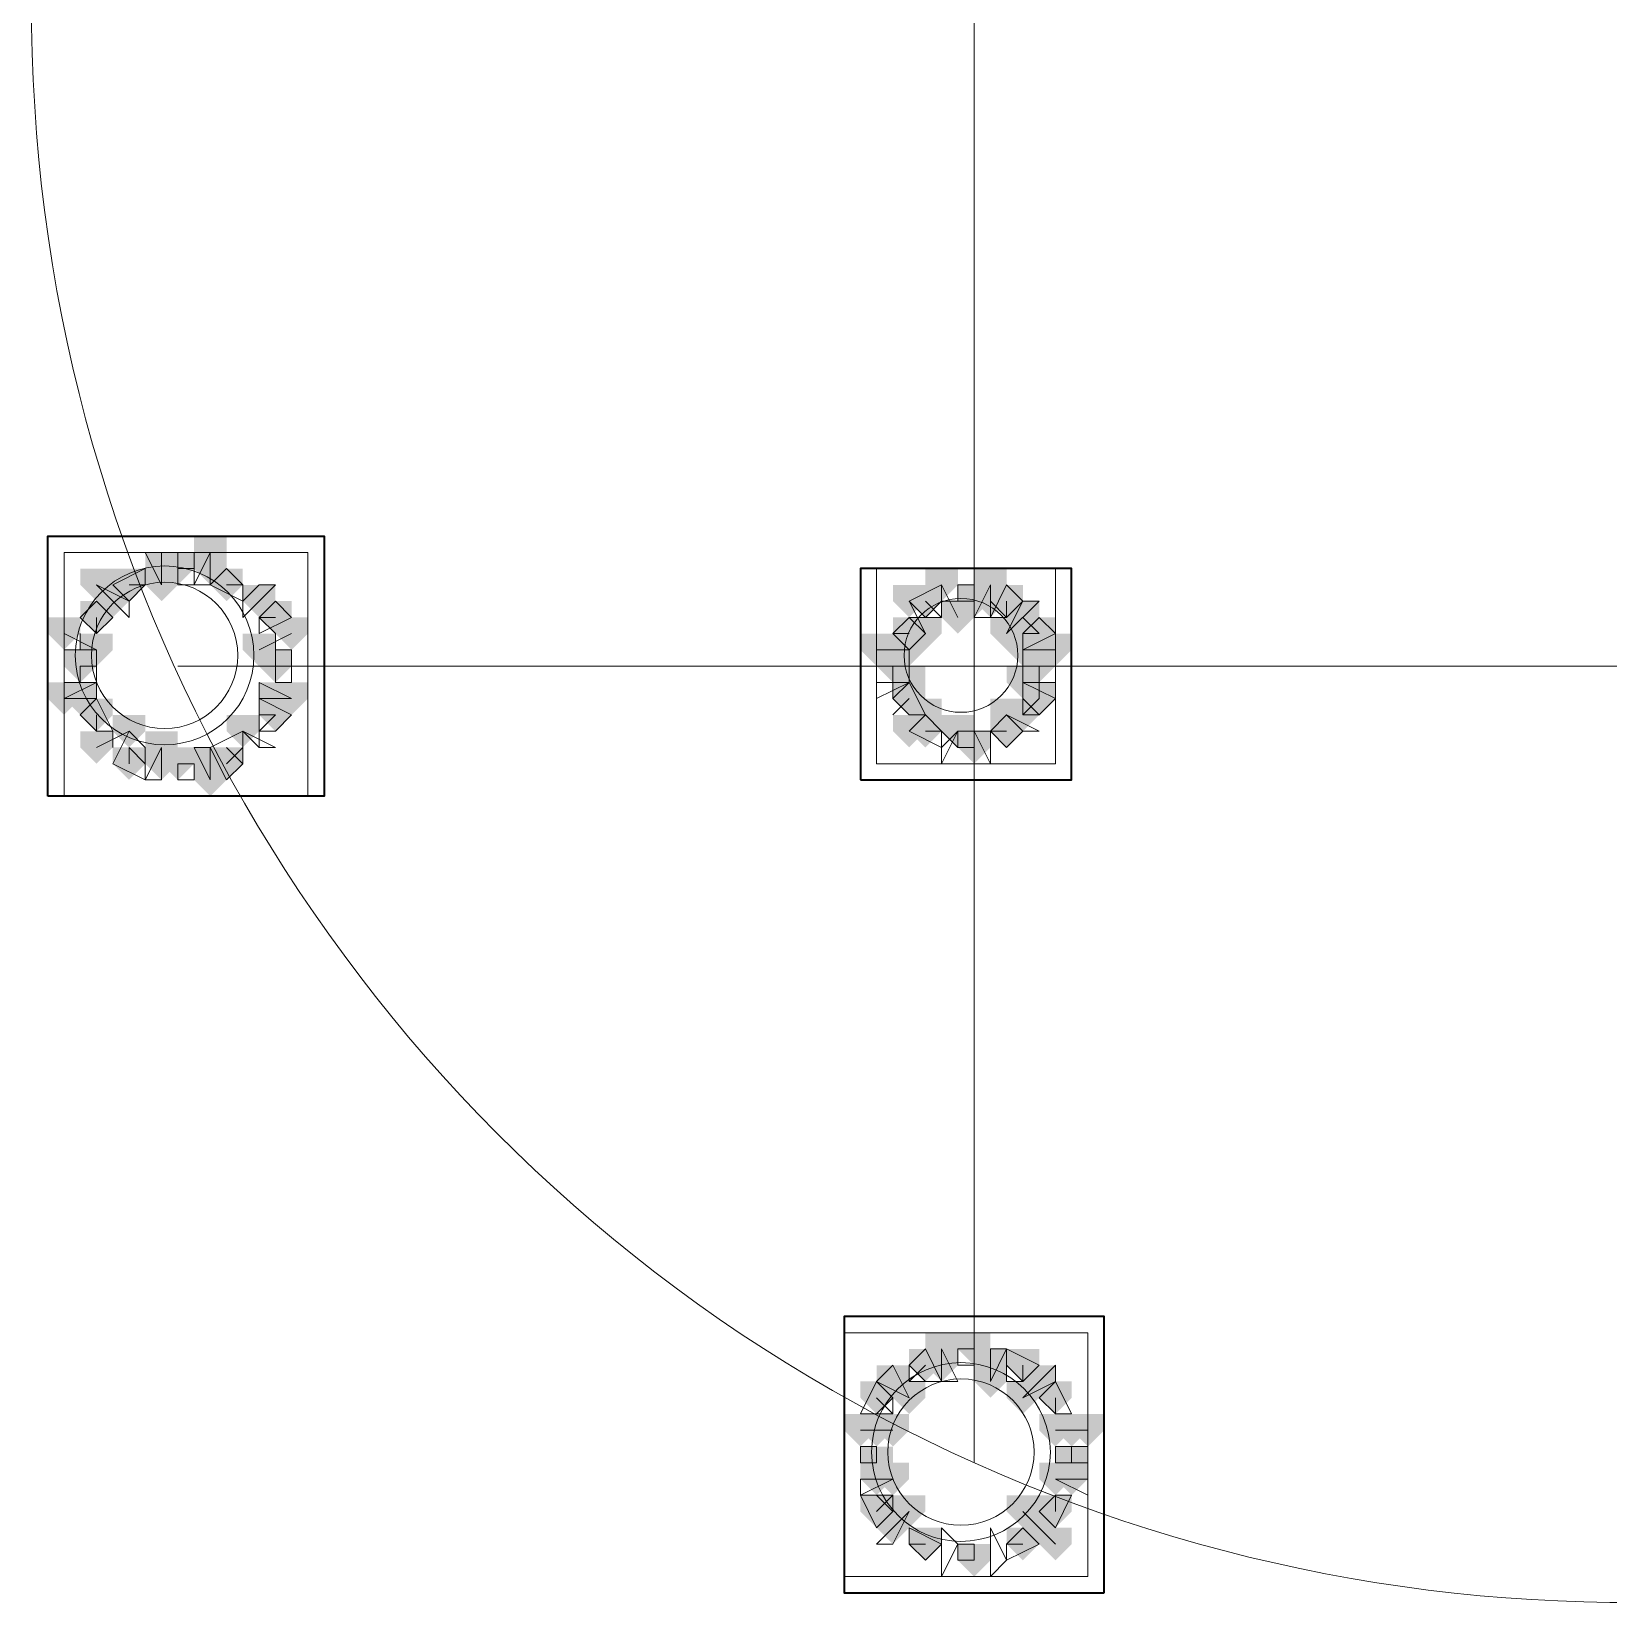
# Model space of a CAD drawing. Header units: millimetres. Extents: x 2315 to 4619, y 1334 to 1897.
# Drawn here: x 4152 to 4157.93, y 1548.68 to 1554.59 of the extents above; entities that cross this region are included whole.
import ezdxf

# ---------------------------------------------------------------- set-up
doc = ezdxf.new("R2010")
doc.units = ezdxf.units.MM
for name, color, linetype, true_color in [('PDF_10', 7, 'Continuous', 0x00b85c), ('PDF_AXIS', 7, 'Continuous', 0x00b85c), ('PDF_柱构件', 7, 'Continuous', 0x00b85c), ('PDF_转运站初步方案', 7, 'Continuous', 0x00b85c)]:
    doc.layers.add(name, color=color, linetype=linetype, true_color=true_color)
doc.layers.add('PDF_中心线层', color=1, linetype='Continuous')
doc.layers.add('PDF_粗实线层', color=7, linetype='Continuous')

msp = doc.modelspace()

# ---------------------------------------------------------------- hatches: boundary and pattern name
at = {"layer": 'PDF_10', "transparency": 33554559}
for points in [[(4152.5486, 1552.6298), (4152.4875, 1552.6298), (4152.4875, 1552.5687), (4152.5486, 1552.5076), (4152.6097, 1552.5687), (4152.6097, 1552.6298)], [(4152.5486, 1552.6298), (4152.4875, 1552.6298), (4152.4875, 1552.5687), (4152.5486, 1552.5076), (4152.6097, 1552.5687), (4152.6097, 1552.6298)], [(4152.5486, 1552.6298), (4152.4875, 1552.6298), (4152.4875, 1552.5687), (4152.5486, 1552.5076), (4152.6097, 1552.5687), (4152.6097, 1552.6298)], [(4152.3653, 1552.5687), (4152.3043, 1552.5687), (4152.3043, 1552.5076), (4152.3653, 1552.4466), (4152.4264, 1552.5076), (4152.4264, 1552.5687)], [(4152.3653, 1552.5687), (4152.3043, 1552.5687), (4152.3043, 1552.5076), (4152.3653, 1552.4466), (4152.4264, 1552.5076), (4152.4264, 1552.5687)], [(4152.3653, 1552.5687), (4152.3043, 1552.5687), (4152.3043, 1552.5076), (4152.3653, 1552.4466), (4152.4264, 1552.5076), (4152.4264, 1552.5687)], [(4152.7318, 1552.5687), (4152.6707, 1552.5687), (4152.6707, 1552.5076), (4152.7318, 1552.4466), (4152.7929, 1552.5076), (4152.7929, 1552.5687)], [(4152.7318, 1552.5687), (4152.6707, 1552.5687), (4152.6707, 1552.5076), (4152.7318, 1552.4466), (4152.7929, 1552.5076), (4152.7929, 1552.5687)], [(4155.3583, 1552.5076), (4155.2972, 1552.5076), (4155.2972, 1552.4466), (4155.3583, 1552.3855), (4155.4194, 1552.4466), (4155.4194, 1552.5076)], [(4155.3583, 1552.5076), (4155.2972, 1552.5076), (4155.2972, 1552.4466), (4155.3583, 1552.3855), (4155.4194, 1552.4466), (4155.4194, 1552.5076)], [(4155.5416, 1552.5076), (4155.4805, 1552.5076), (4155.4805, 1552.4466), (4155.5416, 1552.3855), (4155.6026, 1552.4466), (4155.6026, 1552.5076)], [(4155.5416, 1552.5076), (4155.4805, 1552.5076), (4155.4805, 1552.4466), (4155.5416, 1552.3855), (4155.6026, 1552.4466), (4155.6026, 1552.5076)], [(4155.6637, 1552.5076), (4155.6026, 1552.5076), (4155.6026, 1552.4466), (4155.6637, 1552.3855), (4155.7248, 1552.4466), (4155.7248, 1552.5076)], [(4155.6637, 1552.5076), (4155.6026, 1552.5076), (4155.6026, 1552.4466), (4155.6637, 1552.3855), (4155.7248, 1552.4466), (4155.7248, 1552.5076)], [(4152.2432, 1552.4466), (4152.1821, 1552.4466), (4152.1821, 1552.3855), (4152.2432, 1552.3244), (4152.3043, 1552.3855), (4152.3043, 1552.4466)], [(4152.2432, 1552.4466), (4152.1821, 1552.4466), (4152.1821, 1552.3855), (4152.2432, 1552.3244), (4152.3043, 1552.3855), (4152.3043, 1552.4466)], [(4152.2432, 1552.4466), (4152.1821, 1552.4466), (4152.1821, 1552.3855), (4152.2432, 1552.3244), (4152.3043, 1552.3855), (4152.3043, 1552.4466)], [(4152.9151, 1552.4466), (4152.854, 1552.4466), (4152.854, 1552.3855), (4152.9151, 1552.3244), (4152.9761, 1552.3855), (4152.9761, 1552.4466)], [(4152.9151, 1552.4466), (4152.854, 1552.4466), (4152.854, 1552.3855), (4152.9151, 1552.3244), (4152.9761, 1552.3855), (4152.9761, 1552.4466)], [(4155.2972, 1552.3855), (4155.2362, 1552.3855), (4155.2362, 1552.3244), (4155.2972, 1552.2633), (4155.3583, 1552.3244), (4155.3583, 1552.3855)], [(4155.2972, 1552.3855), (4155.2362, 1552.3855), (4155.2362, 1552.3244), (4155.2972, 1552.2633), (4155.3583, 1552.3244), (4155.3583, 1552.3855)], [(4155.7859, 1552.3855), (4155.7248, 1552.3855), (4155.7248, 1552.3244), (4155.7859, 1552.2633), (4155.847, 1552.3244), (4155.847, 1552.3855)], [(4155.7859, 1552.3855), (4155.7248, 1552.3855), (4155.7248, 1552.3244), (4155.7859, 1552.2633), (4155.847, 1552.3244), (4155.847, 1552.3855)], [(4152.1821, 1552.2633), (4152.121, 1552.2633), (4152.121, 1552.2022), (4152.1821, 1552.1412), (4152.2432, 1552.2022), (4152.2432, 1552.2633)], [(4152.1821, 1552.2633), (4152.121, 1552.2633), (4152.121, 1552.2022), (4152.1821, 1552.1412), (4152.2432, 1552.2022), (4152.2432, 1552.2633)], [(4152.9151, 1552.2633), (4152.854, 1552.2633), (4152.854, 1552.2022), (4152.9151, 1552.1412), (4152.9761, 1552.2022), (4152.9761, 1552.2633)], [(4152.9151, 1552.2633), (4152.854, 1552.2633), (4152.854, 1552.2022), (4152.9151, 1552.1412), (4152.9761, 1552.2022), (4152.9761, 1552.2633)], [(4155.2362, 1552.2633), (4155.1751, 1552.2633), (4155.1751, 1552.2022), (4155.2362, 1552.1412), (4155.2972, 1552.2022), (4155.2972, 1552.2633)], [(4155.2362, 1552.2633), (4155.1751, 1552.2633), (4155.1751, 1552.2022), (4155.2362, 1552.1412), (4155.2972, 1552.2022), (4155.2972, 1552.2633)], [(4155.7859, 1552.2633), (4155.7248, 1552.2633), (4155.7248, 1552.2022), (4155.7859, 1552.1412), (4155.847, 1552.2022), (4155.847, 1552.2633)], [(4155.7859, 1552.2633), (4155.7248, 1552.2633), (4155.7248, 1552.2022), (4155.7859, 1552.1412), (4155.847, 1552.2022), (4155.847, 1552.2633)], [(4155.2972, 1552.1412), (4155.2362, 1552.1412), (4155.2362, 1552.0801), (4155.2972, 1552.019), (4155.3583, 1552.0801), (4155.3583, 1552.1412)], [(4155.2972, 1552.1412), (4155.2362, 1552.1412), (4155.2362, 1552.0801), (4155.2972, 1552.019), (4155.3583, 1552.0801), (4155.3583, 1552.1412)], [(4155.7859, 1552.1412), (4155.7248, 1552.1412), (4155.7248, 1552.0801), (4155.7859, 1552.019), (4155.847, 1552.0801), (4155.847, 1552.1412)], [(4155.7859, 1552.1412), (4155.7248, 1552.1412), (4155.7248, 1552.0801), (4155.7859, 1552.019), (4155.847, 1552.0801), (4155.847, 1552.1412)], [(4152.2432, 1552.0801), (4152.1821, 1552.0801), (4152.1821, 1552.019), (4152.2432, 1551.9579), (4152.3043, 1552.019), (4152.3043, 1552.0801)], [(4152.2432, 1552.0801), (4152.1821, 1552.0801), (4152.1821, 1552.019), (4152.2432, 1551.9579), (4152.3043, 1552.019), (4152.3043, 1552.0801)], [(4152.2432, 1552.0801), (4152.1821, 1552.0801), (4152.1821, 1552.019), (4152.2432, 1551.9579), (4152.3043, 1552.019), (4152.3043, 1552.0801)], [(4152.9151, 1552.0801), (4152.854, 1552.0801), (4152.854, 1552.019), (4152.9151, 1551.9579), (4152.9761, 1552.019), (4152.9761, 1552.0801)], [(4152.9151, 1552.0801), (4152.854, 1552.0801), (4152.854, 1552.019), (4152.9151, 1551.9579), (4152.9761, 1552.019), (4152.9761, 1552.0801)], [(4155.3583, 1552.019), (4155.2972, 1552.019), (4155.2972, 1551.9579), (4155.3583, 1551.8968), (4155.4194, 1551.9579), (4155.4194, 1552.019)], [(4155.3583, 1552.019), (4155.2972, 1552.019), (4155.2972, 1551.9579), (4155.3583, 1551.8968), (4155.4194, 1551.9579), (4155.4194, 1552.019)], [(4155.6637, 1552.019), (4155.6026, 1552.019), (4155.6026, 1551.9579), (4155.6637, 1551.8968), (4155.7248, 1551.9579), (4155.7248, 1552.019)], [(4155.6637, 1552.019), (4155.6026, 1552.019), (4155.6026, 1551.9579), (4155.6637, 1551.8968), (4155.7248, 1551.9579), (4155.7248, 1552.019)], [(4155.6637, 1552.019), (4155.6026, 1552.019), (4155.6026, 1551.9579), (4155.6637, 1551.8968), (4155.7248, 1551.9579), (4155.7248, 1552.019)], [(4155.5416, 1551.9579), (4155.4805, 1551.9579), (4155.4805, 1551.8968), (4155.5416, 1551.8357), (4155.6026, 1551.8968), (4155.6026, 1551.9579)], [(4155.5416, 1551.9579), (4155.4805, 1551.9579), (4155.4805, 1551.8968), (4155.5416, 1551.8357), (4155.6026, 1551.8968), (4155.6026, 1551.9579)], [(4152.3653, 1551.8968), (4152.3043, 1551.8968), (4152.3043, 1551.8357), (4152.3653, 1551.7747), (4152.4264, 1551.8357), (4152.4264, 1551.8968)], [(4152.3653, 1551.8968), (4152.3043, 1551.8968), (4152.3043, 1551.8357), (4152.3653, 1551.7747), (4152.4264, 1551.8357), (4152.4264, 1551.8968)], [(4152.5486, 1551.8968), (4152.4875, 1551.8968), (4152.4875, 1551.8357), (4152.5486, 1551.7747), (4152.6097, 1551.8357), (4152.6097, 1551.8968)], [(4152.5486, 1551.8968), (4152.4875, 1551.8968), (4152.4875, 1551.8357), (4152.5486, 1551.7747), (4152.6097, 1551.8357), (4152.6097, 1551.8968)], [(4152.7318, 1551.8968), (4152.6707, 1551.8968), (4152.6707, 1551.8357), (4152.7318, 1551.7747), (4152.7929, 1551.8357), (4152.7929, 1551.8968)], [(4152.7318, 1551.8968), (4152.6707, 1551.8968), (4152.6707, 1551.8357), (4152.7318, 1551.7747), (4152.7929, 1551.8357), (4152.7929, 1551.8968)], [(4155.5416, 1549.6979), (4155.4805, 1549.6979), (4155.4805, 1549.6368), (4155.5416, 1549.5757), (4155.6026, 1549.6368), (4155.6026, 1549.6979)], [(4155.5416, 1549.6979), (4155.4805, 1549.6979), (4155.4805, 1549.6368), (4155.5416, 1549.5757), (4155.6026, 1549.6368), (4155.6026, 1549.6979)], [(4155.3583, 1549.6368), (4155.2972, 1549.6368), (4155.2972, 1549.5757), (4155.3583, 1549.5147), (4155.4194, 1549.5757), (4155.4194, 1549.6368)], [(4155.3583, 1549.6368), (4155.2972, 1549.6368), (4155.2972, 1549.5757), (4155.3583, 1549.5147), (4155.4194, 1549.5757), (4155.4194, 1549.6368)], [(4155.7248, 1549.6368), (4155.6637, 1549.6368), (4155.6637, 1549.5757), (4155.7248, 1549.5147), (4155.7859, 1549.5757), (4155.7859, 1549.6368)], [(4155.7248, 1549.6368), (4155.6637, 1549.6368), (4155.6637, 1549.5757), (4155.7248, 1549.5147), (4155.7859, 1549.5757), (4155.7859, 1549.6368)], [(4155.1751, 1549.5147), (4155.114, 1549.5147), (4155.114, 1549.4536), (4155.1751, 1549.3925), (4155.2362, 1549.4536), (4155.2362, 1549.5147)], [(4155.1751, 1549.5147), (4155.114, 1549.5147), (4155.114, 1549.4536), (4155.1751, 1549.3925), (4155.2362, 1549.4536), (4155.2362, 1549.5147)], [(4155.847, 1549.5147), (4155.7859, 1549.5147), (4155.7859, 1549.4536), (4155.847, 1549.3925), (4155.908, 1549.4536), (4155.908, 1549.5147)], [(4155.847, 1549.5147), (4155.7859, 1549.5147), (4155.7859, 1549.4536), (4155.847, 1549.3925), (4155.908, 1549.4536), (4155.908, 1549.5147)], [(4155.1751, 1549.2703), (4155.114, 1549.2703), (4155.114, 1549.2093), (4155.1751, 1549.1482), (4155.2362, 1549.2093), (4155.2362, 1549.2703)], [(4155.1751, 1549.2703), (4155.114, 1549.2703), (4155.114, 1549.2093), (4155.1751, 1549.1482), (4155.2362, 1549.2093), (4155.2362, 1549.2703)], [(4155.908, 1549.2703), (4155.847, 1549.2703), (4155.847, 1549.2093), (4155.908, 1549.1482), (4155.9691, 1549.2093), (4155.9691, 1549.2703)], [(4155.908, 1549.2703), (4155.847, 1549.2703), (4155.847, 1549.2093), (4155.908, 1549.1482), (4155.9691, 1549.2093), (4155.9691, 1549.2703)], [(4155.1751, 1549.0871), (4155.114, 1549.0871), (4155.114, 1549.026), (4155.1751, 1548.9649), (4155.2362, 1549.026), (4155.2362, 1549.0871)], [(4155.1751, 1549.0871), (4155.114, 1549.0871), (4155.114, 1549.026), (4155.1751, 1548.9649), (4155.2362, 1549.026), (4155.2362, 1549.0871)], [(4155.847, 1549.0871), (4155.7859, 1549.0871), (4155.7859, 1549.026), (4155.847, 1548.9649), (4155.908, 1549.026), (4155.908, 1549.0871)], [(4155.847, 1549.0871), (4155.7859, 1549.0871), (4155.7859, 1549.026), (4155.847, 1548.9649), (4155.908, 1549.026), (4155.908, 1549.0871)], [(4155.3583, 1548.9649), (4155.2972, 1548.9649), (4155.2972, 1548.9039), (4155.3583, 1548.8428), (4155.4194, 1548.9039), (4155.4194, 1548.9649)], [(4155.3583, 1548.9649), (4155.2972, 1548.9649), (4155.2972, 1548.9039), (4155.3583, 1548.8428), (4155.4194, 1548.9039), (4155.4194, 1548.9649)], [(4155.7248, 1548.9649), (4155.6637, 1548.9649), (4155.6637, 1548.9039), (4155.7248, 1548.8428), (4155.7859, 1548.9039), (4155.7859, 1548.9649)], [(4155.7248, 1548.9649), (4155.6637, 1548.9649), (4155.6637, 1548.9039), (4155.7248, 1548.8428), (4155.7859, 1548.9039), (4155.7859, 1548.9649)], [(4155.7248, 1548.9649), (4155.6637, 1548.9649), (4155.6637, 1548.9039), (4155.7248, 1548.8428), (4155.7859, 1548.9039), (4155.7859, 1548.9649)], [(4155.5416, 1548.9039), (4155.4805, 1548.9039), (4155.4805, 1548.8428), (4155.5416, 1548.7817), (4155.6026, 1548.8428), (4155.6026, 1548.9039)], [(4155.5416, 1548.9039), (4155.4805, 1548.9039), (4155.4805, 1548.8428), (4155.5416, 1548.7817), (4155.6026, 1548.8428), (4155.6026, 1548.9039)]]:
    msp.add_hatch(color=256, dxfattribs=at).paths.add_polyline_path(points)
at = {"layer": 'PDF_柱构件', "transparency": 33554559}
for points in [[(4152.6707, 1552.6909), (4152.6097, 1552.6909), (4152.6097, 1552.6298), (4152.6707, 1552.5687), (4152.7318, 1552.6298), (4152.7318, 1552.6909)], [(4152.4875, 1552.6298), (4152.4264, 1552.6298), (4152.4264, 1552.5687), (4152.4875, 1552.5076), (4152.5486, 1552.5687), (4152.5486, 1552.6298)], [(4152.6707, 1552.6298), (4152.6097, 1552.6298), (4152.6097, 1552.5687), (4152.6707, 1552.5076), (4152.7318, 1552.5687), (4152.7318, 1552.6298)], [(4152.2432, 1552.5687), (4152.1821, 1552.5687), (4152.1821, 1552.5076), (4152.2432, 1552.4466), (4152.3043, 1552.5076), (4152.3043, 1552.5687)], [(4152.4875, 1552.5687), (4152.4264, 1552.5687), (4152.4264, 1552.5076), (4152.4875, 1552.4466), (4152.5486, 1552.5076), (4152.5486, 1552.5687)], [(4155.4194, 1552.5687), (4155.3583, 1552.5687), (4155.3583, 1552.5076), (4155.4194, 1552.4466), (4155.4805, 1552.5076), (4155.4805, 1552.5687)], [(4155.6026, 1552.5687), (4155.5416, 1552.5687), (4155.5416, 1552.5076), (4155.6026, 1552.4466), (4155.6637, 1552.5076), (4155.6637, 1552.5687)], [(4152.3043, 1552.5076), (4152.2432, 1552.5076), (4152.2432, 1552.4466), (4152.3043, 1552.3855), (4152.3653, 1552.4466), (4152.3653, 1552.5076)], [(4152.854, 1552.5076), (4152.7929, 1552.5076), (4152.7929, 1552.4466), (4152.854, 1552.3855), (4152.9151, 1552.4466), (4152.9151, 1552.5076)], [(4155.2972, 1552.5076), (4155.2362, 1552.5076), (4155.2362, 1552.4466), (4155.2972, 1552.3855), (4155.3583, 1552.4466), (4155.3583, 1552.5076)], [(4155.6026, 1552.5076), (4155.5416, 1552.5076), (4155.5416, 1552.4466), (4155.6026, 1552.3855), (4155.6637, 1552.4466), (4155.6637, 1552.5076)], [(4155.4805, 1552.4466), (4155.4194, 1552.4466), (4155.4194, 1552.3855), (4155.4805, 1552.3244), (4155.5416, 1552.3855), (4155.5416, 1552.4466)], [(4155.7248, 1552.4466), (4155.6637, 1552.4466), (4155.6637, 1552.3855), (4155.7248, 1552.3244), (4155.7859, 1552.3855), (4155.7859, 1552.4466)], [(4152.121, 1552.3855), (4152.0599, 1552.3855), (4152.0599, 1552.3244), (4152.121, 1552.2633), (4152.1821, 1552.3244), (4152.1821, 1552.3855)], [(4152.9761, 1552.3855), (4152.9151, 1552.3855), (4152.9151, 1552.3244), (4152.9761, 1552.2633), (4153.0372, 1552.3244), (4153.0372, 1552.3855)], [(4155.3583, 1552.3855), (4155.2972, 1552.3855), (4155.2972, 1552.3244), (4155.3583, 1552.2633), (4155.4194, 1552.3244), (4155.4194, 1552.3855)], [(4155.6637, 1552.3855), (4155.6026, 1552.3855), (4155.6026, 1552.3244), (4155.6637, 1552.2633), (4155.7248, 1552.3244), (4155.7248, 1552.3855)], [(4152.2432, 1552.3244), (4152.1821, 1552.3244), (4152.1821, 1552.2633), (4152.2432, 1552.2022), (4152.3043, 1552.2633), (4152.3043, 1552.3244)], [(4152.854, 1552.3244), (4152.7929, 1552.3244), (4152.7929, 1552.2633), (4152.854, 1552.2022), (4152.9151, 1552.2633), (4152.9151, 1552.3244)], [(4155.1751, 1552.3244), (4155.114, 1552.3244), (4155.114, 1552.2633), (4155.1751, 1552.2022), (4155.2362, 1552.2633), (4155.2362, 1552.3244)], [(4155.2362, 1552.3244), (4155.1751, 1552.3244), (4155.1751, 1552.2633), (4155.2362, 1552.2022), (4155.2972, 1552.2633), (4155.2972, 1552.3244)], [(4155.2972, 1552.3244), (4155.2362, 1552.3244), (4155.2362, 1552.2633), (4155.2972, 1552.2022), (4155.3583, 1552.2633), (4155.3583, 1552.3244)], [(4155.7248, 1552.3244), (4155.6637, 1552.3244), (4155.6637, 1552.2633), (4155.7248, 1552.2022), (4155.7859, 1552.2633), (4155.7859, 1552.3244)], [(4155.7859, 1552.3244), (4155.7248, 1552.3244), (4155.7248, 1552.2633), (4155.7859, 1552.2022), (4155.847, 1552.2633), (4155.847, 1552.3244)], [(4155.847, 1552.3244), (4155.7859, 1552.3244), (4155.7859, 1552.2633), (4155.847, 1552.2022), (4155.908, 1552.2633), (4155.908, 1552.3244)], [(4155.2972, 1552.2022), (4155.2362, 1552.2022), (4155.2362, 1552.1412), (4155.2972, 1552.0801), (4155.3583, 1552.1412), (4155.3583, 1552.2022)], [(4155.7248, 1552.2022), (4155.6637, 1552.2022), (4155.6637, 1552.1412), (4155.7248, 1552.0801), (4155.7859, 1552.1412), (4155.7859, 1552.2022)], [(4152.121, 1552.1412), (4152.0599, 1552.1412), (4152.0599, 1552.0801), (4152.121, 1552.019), (4152.1821, 1552.0801), (4152.1821, 1552.1412)], [(4152.1821, 1552.1412), (4152.121, 1552.1412), (4152.121, 1552.0801), (4152.1821, 1552.019), (4152.2432, 1552.0801), (4152.2432, 1552.1412)], [(4152.9151, 1552.1412), (4152.854, 1552.1412), (4152.854, 1552.0801), (4152.9151, 1552.019), (4152.9761, 1552.0801), (4152.9761, 1552.1412)], [(4152.9761, 1552.1412), (4152.9151, 1552.1412), (4152.9151, 1552.0801), (4152.9761, 1552.019), (4153.0372, 1552.0801), (4153.0372, 1552.1412)], [(4155.3583, 1552.0801), (4155.2972, 1552.0801), (4155.2972, 1552.019), (4155.3583, 1551.9579), (4155.4194, 1552.019), (4155.4194, 1552.0801)], [(4155.6637, 1552.0801), (4155.6026, 1552.0801), (4155.6026, 1552.019), (4155.6637, 1551.9579), (4155.7248, 1552.019), (4155.7248, 1552.0801)], [(4155.7248, 1552.0801), (4155.6637, 1552.0801), (4155.6637, 1552.019), (4155.7248, 1551.9579), (4155.7859, 1552.019), (4155.7859, 1552.0801)], [(4152.3653, 1552.019), (4152.3043, 1552.019), (4152.3043, 1551.9579), (4152.3653, 1551.8968), (4152.4264, 1551.9579), (4152.4264, 1552.019)], [(4152.7929, 1552.019), (4152.7318, 1552.019), (4152.7318, 1551.9579), (4152.7929, 1551.8968), (4152.854, 1551.9579), (4152.854, 1552.019)], [(4155.2972, 1552.019), (4155.2362, 1552.019), (4155.2362, 1551.9579), (4155.2972, 1551.8968), (4155.3583, 1551.9579), (4155.3583, 1552.019)], [(4155.4805, 1552.019), (4155.4194, 1552.019), (4155.4194, 1551.9579), (4155.4805, 1551.8968), (4155.5416, 1551.9579), (4155.5416, 1552.019)], [(4152.2432, 1551.9579), (4152.1821, 1551.9579), (4152.1821, 1551.8968), (4152.2432, 1551.8357), (4152.3043, 1551.8968), (4152.3043, 1551.9579)], [(4152.4875, 1551.9579), (4152.4264, 1551.9579), (4152.4264, 1551.8968), (4152.4875, 1551.8357), (4152.5486, 1551.8968), (4152.5486, 1551.9579)], [(4152.4875, 1551.8968), (4152.4264, 1551.8968), (4152.4264, 1551.8357), (4152.4875, 1551.7747), (4152.5486, 1551.8357), (4152.5486, 1551.8968)], [(4152.6707, 1551.8968), (4152.6097, 1551.8968), (4152.6097, 1551.8357), (4152.6707, 1551.7747), (4152.7318, 1551.8357), (4152.7318, 1551.8968)], [(4152.6707, 1551.8357), (4152.6097, 1551.8357), (4152.6097, 1551.7747), (4152.6707, 1551.7136), (4152.7318, 1551.7747), (4152.7318, 1551.8357)], [(4155.4194, 1549.6979), (4155.3583, 1549.6979), (4155.3583, 1549.6368), (4155.4194, 1549.5757), (4155.4805, 1549.6368), (4155.4805, 1549.6979)], [(4155.4194, 1549.6368), (4155.3583, 1549.6368), (4155.3583, 1549.5757), (4155.4194, 1549.5147), (4155.4805, 1549.5757), (4155.4805, 1549.6368)], [(4155.6026, 1549.6368), (4155.5416, 1549.6368), (4155.5416, 1549.5757), (4155.6026, 1549.5147), (4155.6637, 1549.5757), (4155.6637, 1549.6368)], [(4155.2362, 1549.5757), (4155.1751, 1549.5757), (4155.1751, 1549.5147), (4155.2362, 1549.4536), (4155.2972, 1549.5147), (4155.2972, 1549.5757)], [(4155.6026, 1549.5757), (4155.5416, 1549.5757), (4155.5416, 1549.5147), (4155.6026, 1549.4536), (4155.6637, 1549.5147), (4155.6637, 1549.5757)], [(4155.7859, 1549.5757), (4155.7248, 1549.5757), (4155.7248, 1549.5147), (4155.7859, 1549.4536), (4155.847, 1549.5147), (4155.847, 1549.5757)], [(4155.2972, 1549.5147), (4155.2362, 1549.5147), (4155.2362, 1549.4536), (4155.2972, 1549.3925), (4155.3583, 1549.4536), (4155.3583, 1549.5147)], [(4155.7248, 1549.5147), (4155.6637, 1549.5147), (4155.6637, 1549.4536), (4155.7248, 1549.3925), (4155.7859, 1549.4536), (4155.7859, 1549.5147)], [(4155.114, 1549.3925), (4155.0529, 1549.3925), (4155.0529, 1549.3314), (4155.114, 1549.2703), (4155.1751, 1549.3314), (4155.1751, 1549.3925)], [(4155.1751, 1549.3925), (4155.114, 1549.3925), (4155.114, 1549.3314), (4155.1751, 1549.2703), (4155.2362, 1549.3314), (4155.2362, 1549.3925)], [(4155.2362, 1549.3925), (4155.1751, 1549.3925), (4155.1751, 1549.3314), (4155.2362, 1549.2703), (4155.2972, 1549.3314), (4155.2972, 1549.3925)], [(4155.847, 1549.3925), (4155.7859, 1549.3925), (4155.7859, 1549.3314), (4155.847, 1549.2703), (4155.908, 1549.3314), (4155.908, 1549.3925)], [(4155.908, 1549.3925), (4155.847, 1549.3925), (4155.847, 1549.3314), (4155.908, 1549.2703), (4155.9691, 1549.3314), (4155.9691, 1549.3925)], [(4155.9691, 1549.3925), (4155.908, 1549.3925), (4155.908, 1549.3314), (4155.9691, 1549.2703), (4156.0302, 1549.3314), (4156.0302, 1549.3925)], [(4155.1751, 1549.2093), (4155.114, 1549.2093), (4155.114, 1549.1482), (4155.1751, 1549.0871), (4155.2362, 1549.1482), (4155.2362, 1549.2093)], [(4155.2362, 1549.2093), (4155.1751, 1549.2093), (4155.1751, 1549.1482), (4155.2362, 1549.0871), (4155.2972, 1549.1482), (4155.2972, 1549.2093)], [(4155.847, 1549.2093), (4155.7859, 1549.2093), (4155.7859, 1549.1482), (4155.847, 1549.0871), (4155.908, 1549.1482), (4155.908, 1549.2093)], [(4155.908, 1549.2093), (4155.847, 1549.2093), (4155.847, 1549.1482), (4155.908, 1549.0871), (4155.9691, 1549.1482), (4155.9691, 1549.2093)], [(4155.2972, 1549.0871), (4155.2362, 1549.0871), (4155.2362, 1549.026), (4155.2972, 1548.9649), (4155.3583, 1549.026), (4155.3583, 1549.0871)], [(4155.7248, 1549.0871), (4155.6637, 1549.0871), (4155.6637, 1549.026), (4155.7248, 1548.9649), (4155.7859, 1549.026), (4155.7859, 1549.0871)], [(4155.2362, 1549.026), (4155.1751, 1549.026), (4155.1751, 1548.9649), (4155.2362, 1548.9039), (4155.2972, 1548.9649), (4155.2972, 1549.026)], [(4155.7859, 1549.026), (4155.7248, 1549.026), (4155.7248, 1548.9649), (4155.7859, 1548.9039), (4155.847, 1548.9649), (4155.847, 1549.026)], [(4155.847, 1548.9649), (4155.7859, 1548.9649), (4155.7859, 1548.9039), (4155.847, 1548.8428), (4155.908, 1548.9039), (4155.908, 1548.9649)]]:
    msp.add_hatch(color=256, dxfattribs=at).paths.add_polyline_path(points)
at = {"layer": 'PDF_转运站初步方案', "transparency": 33554559}
for points in [[(4152.5486, 1552.6298), (4152.4875, 1552.6298), (4152.4875, 1552.5687), (4152.5486, 1552.5076), (4152.6097, 1552.5687), (4152.6097, 1552.6298)], [(4152.5486, 1552.6298), (4152.4875, 1552.6298), (4152.4875, 1552.5687), (4152.5486, 1552.5076), (4152.6097, 1552.5687), (4152.6097, 1552.6298)], [(4152.3653, 1552.5687), (4152.3043, 1552.5687), (4152.3043, 1552.5076), (4152.3653, 1552.4466), (4152.4264, 1552.5076), (4152.4264, 1552.5687)], [(4152.3653, 1552.5687), (4152.3043, 1552.5687), (4152.3043, 1552.5076), (4152.3653, 1552.4466), (4152.4264, 1552.5076), (4152.4264, 1552.5687)], [(4152.7318, 1552.5687), (4152.6707, 1552.5687), (4152.6707, 1552.5076), (4152.7318, 1552.4466), (4152.7929, 1552.5076), (4152.7929, 1552.5687)], [(4152.7318, 1552.5687), (4152.6707, 1552.5687), (4152.6707, 1552.5076), (4152.7318, 1552.4466), (4152.7929, 1552.5076), (4152.7929, 1552.5687)], [(4155.3583, 1552.5076), (4155.2972, 1552.5076), (4155.2972, 1552.4466), (4155.3583, 1552.3855), (4155.4194, 1552.4466), (4155.4194, 1552.5076)], [(4155.3583, 1552.5076), (4155.2972, 1552.5076), (4155.2972, 1552.4466), (4155.3583, 1552.3855), (4155.4194, 1552.4466), (4155.4194, 1552.5076)], [(4155.5416, 1552.5076), (4155.4805, 1552.5076), (4155.4805, 1552.4466), (4155.5416, 1552.3855), (4155.6026, 1552.4466), (4155.6026, 1552.5076)], [(4155.5416, 1552.5076), (4155.4805, 1552.5076), (4155.4805, 1552.4466), (4155.5416, 1552.3855), (4155.6026, 1552.4466), (4155.6026, 1552.5076)], [(4155.6637, 1552.5076), (4155.6026, 1552.5076), (4155.6026, 1552.4466), (4155.6637, 1552.3855), (4155.7248, 1552.4466), (4155.7248, 1552.5076)], [(4155.6637, 1552.5076), (4155.6026, 1552.5076), (4155.6026, 1552.4466), (4155.6637, 1552.3855), (4155.7248, 1552.4466), (4155.7248, 1552.5076)], [(4152.2432, 1552.4466), (4152.1821, 1552.4466), (4152.1821, 1552.3855), (4152.2432, 1552.3244), (4152.3043, 1552.3855), (4152.3043, 1552.4466)], [(4152.2432, 1552.4466), (4152.1821, 1552.4466), (4152.1821, 1552.3855), (4152.2432, 1552.3244), (4152.3043, 1552.3855), (4152.3043, 1552.4466)], [(4152.9151, 1552.4466), (4152.854, 1552.4466), (4152.854, 1552.3855), (4152.9151, 1552.3244), (4152.9761, 1552.3855), (4152.9761, 1552.4466)], [(4152.9151, 1552.4466), (4152.854, 1552.4466), (4152.854, 1552.3855), (4152.9151, 1552.3244), (4152.9761, 1552.3855), (4152.9761, 1552.4466)], [(4155.2972, 1552.3855), (4155.2362, 1552.3855), (4155.2362, 1552.3244), (4155.2972, 1552.2633), (4155.3583, 1552.3244), (4155.3583, 1552.3855)], [(4155.2972, 1552.3855), (4155.2362, 1552.3855), (4155.2362, 1552.3244), (4155.2972, 1552.2633), (4155.3583, 1552.3244), (4155.3583, 1552.3855)], [(4155.7859, 1552.3855), (4155.7248, 1552.3855), (4155.7248, 1552.3244), (4155.7859, 1552.2633), (4155.847, 1552.3244), (4155.847, 1552.3855)], [(4155.7859, 1552.3855), (4155.7248, 1552.3855), (4155.7248, 1552.3244), (4155.7859, 1552.2633), (4155.847, 1552.3244), (4155.847, 1552.3855)], [(4152.1821, 1552.2633), (4152.121, 1552.2633), (4152.121, 1552.2022), (4152.1821, 1552.1412), (4152.2432, 1552.2022), (4152.2432, 1552.2633)], [(4152.1821, 1552.2633), (4152.121, 1552.2633), (4152.121, 1552.2022), (4152.1821, 1552.1412), (4152.2432, 1552.2022), (4152.2432, 1552.2633)], [(4152.9151, 1552.2633), (4152.854, 1552.2633), (4152.854, 1552.2022), (4152.9151, 1552.1412), (4152.9761, 1552.2022), (4152.9761, 1552.2633)], [(4152.9151, 1552.2633), (4152.854, 1552.2633), (4152.854, 1552.2022), (4152.9151, 1552.1412), (4152.9761, 1552.2022), (4152.9761, 1552.2633)], [(4155.2362, 1552.2633), (4155.1751, 1552.2633), (4155.1751, 1552.2022), (4155.2362, 1552.1412), (4155.2972, 1552.2022), (4155.2972, 1552.2633)], [(4155.2362, 1552.2633), (4155.1751, 1552.2633), (4155.1751, 1552.2022), (4155.2362, 1552.1412), (4155.2972, 1552.2022), (4155.2972, 1552.2633)], [(4155.7859, 1552.2633), (4155.7248, 1552.2633), (4155.7248, 1552.2022), (4155.7859, 1552.1412), (4155.847, 1552.2022), (4155.847, 1552.2633)], [(4155.7859, 1552.2633), (4155.7248, 1552.2633), (4155.7248, 1552.2022), (4155.7859, 1552.1412), (4155.847, 1552.2022), (4155.847, 1552.2633)], [(4155.2972, 1552.1412), (4155.2362, 1552.1412), (4155.2362, 1552.0801), (4155.2972, 1552.019), (4155.3583, 1552.0801), (4155.3583, 1552.1412)], [(4155.2972, 1552.1412), (4155.2362, 1552.1412), (4155.2362, 1552.0801), (4155.2972, 1552.019), (4155.3583, 1552.0801), (4155.3583, 1552.1412)], [(4155.7859, 1552.1412), (4155.7248, 1552.1412), (4155.7248, 1552.0801), (4155.7859, 1552.019), (4155.847, 1552.0801), (4155.847, 1552.1412)], [(4155.7859, 1552.1412), (4155.7248, 1552.1412), (4155.7248, 1552.0801), (4155.7859, 1552.019), (4155.847, 1552.0801), (4155.847, 1552.1412)], [(4152.2432, 1552.0801), (4152.1821, 1552.0801), (4152.1821, 1552.019), (4152.2432, 1551.9579), (4152.3043, 1552.019), (4152.3043, 1552.0801)], [(4152.2432, 1552.0801), (4152.1821, 1552.0801), (4152.1821, 1552.019), (4152.2432, 1551.9579), (4152.3043, 1552.019), (4152.3043, 1552.0801)], [(4152.9151, 1552.0801), (4152.854, 1552.0801), (4152.854, 1552.019), (4152.9151, 1551.9579), (4152.9761, 1552.019), (4152.9761, 1552.0801)], [(4152.9151, 1552.0801), (4152.854, 1552.0801), (4152.854, 1552.019), (4152.9151, 1551.9579), (4152.9761, 1552.019), (4152.9761, 1552.0801)], [(4155.3583, 1552.019), (4155.2972, 1552.019), (4155.2972, 1551.9579), (4155.3583, 1551.8968), (4155.4194, 1551.9579), (4155.4194, 1552.019)], [(4155.3583, 1552.019), (4155.2972, 1552.019), (4155.2972, 1551.9579), (4155.3583, 1551.8968), (4155.4194, 1551.9579), (4155.4194, 1552.019)], [(4155.6637, 1552.019), (4155.6026, 1552.019), (4155.6026, 1551.9579), (4155.6637, 1551.8968), (4155.7248, 1551.9579), (4155.7248, 1552.019)], [(4155.6637, 1552.019), (4155.6026, 1552.019), (4155.6026, 1551.9579), (4155.6637, 1551.8968), (4155.7248, 1551.9579), (4155.7248, 1552.019)], [(4155.5416, 1551.9579), (4155.4805, 1551.9579), (4155.4805, 1551.8968), (4155.5416, 1551.8357), (4155.6026, 1551.8968), (4155.6026, 1551.9579)], [(4155.5416, 1551.9579), (4155.4805, 1551.9579), (4155.4805, 1551.8968), (4155.5416, 1551.8357), (4155.6026, 1551.8968), (4155.6026, 1551.9579)], [(4152.3653, 1551.8968), (4152.3043, 1551.8968), (4152.3043, 1551.8357), (4152.3653, 1551.7747), (4152.4264, 1551.8357), (4152.4264, 1551.8968)], [(4152.3653, 1551.8968), (4152.3043, 1551.8968), (4152.3043, 1551.8357), (4152.3653, 1551.7747), (4152.4264, 1551.8357), (4152.4264, 1551.8968)], [(4152.5486, 1551.8968), (4152.4875, 1551.8968), (4152.4875, 1551.8357), (4152.5486, 1551.7747), (4152.6097, 1551.8357), (4152.6097, 1551.8968)], [(4152.5486, 1551.8968), (4152.4875, 1551.8968), (4152.4875, 1551.8357), (4152.5486, 1551.7747), (4152.6097, 1551.8357), (4152.6097, 1551.8968)], [(4152.7318, 1551.8968), (4152.6707, 1551.8968), (4152.6707, 1551.8357), (4152.7318, 1551.7747), (4152.7929, 1551.8357), (4152.7929, 1551.8968)], [(4152.7318, 1551.8968), (4152.6707, 1551.8968), (4152.6707, 1551.8357), (4152.7318, 1551.7747), (4152.7929, 1551.8357), (4152.7929, 1551.8968)], [(4155.5416, 1549.6979), (4155.4805, 1549.6979), (4155.4805, 1549.6368), (4155.5416, 1549.5757), (4155.6026, 1549.6368), (4155.6026, 1549.6979)], [(4155.5416, 1549.6979), (4155.4805, 1549.6979), (4155.4805, 1549.6368), (4155.5416, 1549.5757), (4155.6026, 1549.6368), (4155.6026, 1549.6979)], [(4155.3583, 1549.6368), (4155.2972, 1549.6368), (4155.2972, 1549.5757), (4155.3583, 1549.5147), (4155.4194, 1549.5757), (4155.4194, 1549.6368)], [(4155.3583, 1549.6368), (4155.2972, 1549.6368), (4155.2972, 1549.5757), (4155.3583, 1549.5147), (4155.4194, 1549.5757), (4155.4194, 1549.6368)], [(4155.7248, 1549.6368), (4155.6637, 1549.6368), (4155.6637, 1549.5757), (4155.7248, 1549.5147), (4155.7859, 1549.5757), (4155.7859, 1549.6368)], [(4155.7248, 1549.6368), (4155.6637, 1549.6368), (4155.6637, 1549.5757), (4155.7248, 1549.5147), (4155.7859, 1549.5757), (4155.7859, 1549.6368)], [(4155.1751, 1549.5147), (4155.114, 1549.5147), (4155.114, 1549.4536), (4155.1751, 1549.3925), (4155.2362, 1549.4536), (4155.2362, 1549.5147)], [(4155.1751, 1549.5147), (4155.114, 1549.5147), (4155.114, 1549.4536), (4155.1751, 1549.3925), (4155.2362, 1549.4536), (4155.2362, 1549.5147)], [(4155.847, 1549.5147), (4155.7859, 1549.5147), (4155.7859, 1549.4536), (4155.847, 1549.3925), (4155.908, 1549.4536), (4155.908, 1549.5147)], [(4155.847, 1549.5147), (4155.7859, 1549.5147), (4155.7859, 1549.4536), (4155.847, 1549.3925), (4155.908, 1549.4536), (4155.908, 1549.5147)], [(4155.1751, 1549.2703), (4155.114, 1549.2703), (4155.114, 1549.2093), (4155.1751, 1549.1482), (4155.2362, 1549.2093), (4155.2362, 1549.2703)], [(4155.1751, 1549.2703), (4155.114, 1549.2703), (4155.114, 1549.2093), (4155.1751, 1549.1482), (4155.2362, 1549.2093), (4155.2362, 1549.2703)], [(4155.908, 1549.2703), (4155.847, 1549.2703), (4155.847, 1549.2093), (4155.908, 1549.1482), (4155.9691, 1549.2093), (4155.9691, 1549.2703)], [(4155.908, 1549.2703), (4155.847, 1549.2703), (4155.847, 1549.2093), (4155.908, 1549.1482), (4155.9691, 1549.2093), (4155.9691, 1549.2703)], [(4155.1751, 1549.0871), (4155.114, 1549.0871), (4155.114, 1549.026), (4155.1751, 1548.9649), (4155.2362, 1549.026), (4155.2362, 1549.0871)], [(4155.1751, 1549.0871), (4155.114, 1549.0871), (4155.114, 1549.026), (4155.1751, 1548.9649), (4155.2362, 1549.026), (4155.2362, 1549.0871)], [(4155.847, 1549.0871), (4155.7859, 1549.0871), (4155.7859, 1549.026), (4155.847, 1548.9649), (4155.908, 1549.026), (4155.908, 1549.0871)], [(4155.847, 1549.0871), (4155.7859, 1549.0871), (4155.7859, 1549.026), (4155.847, 1548.9649), (4155.908, 1549.026), (4155.908, 1549.0871)], [(4155.3583, 1548.9649), (4155.2972, 1548.9649), (4155.2972, 1548.9039), (4155.3583, 1548.8428), (4155.4194, 1548.9039), (4155.4194, 1548.9649)], [(4155.3583, 1548.9649), (4155.2972, 1548.9649), (4155.2972, 1548.9039), (4155.3583, 1548.8428), (4155.4194, 1548.9039), (4155.4194, 1548.9649)], [(4155.7248, 1548.9649), (4155.6637, 1548.9649), (4155.6637, 1548.9039), (4155.7248, 1548.8428), (4155.7859, 1548.9039), (4155.7859, 1548.9649)], [(4155.7248, 1548.9649), (4155.6637, 1548.9649), (4155.6637, 1548.9039), (4155.7248, 1548.8428), (4155.7859, 1548.9039), (4155.7859, 1548.9649)], [(4155.5416, 1548.9039), (4155.4805, 1548.9039), (4155.4805, 1548.8428), (4155.5416, 1548.7817), (4155.6026, 1548.8428), (4155.6026, 1548.9039)], [(4155.5416, 1548.9039), (4155.4805, 1548.9039), (4155.4805, 1548.8428), (4155.5416, 1548.7817), (4155.6026, 1548.8428), (4155.6026, 1548.9039)]]:
    msp.add_hatch(color=256, dxfattribs=at).paths.add_polyline_path(points)

# ---------------------------------------------------------------- linework, layer by layer
at = {"layer": 'PDF_10', "lineweight": 18}
for points in [[(4152.6097, 1552.5687), (4152.5486, 1552.5687)], [(4152.4264, 1552.5076), (4152.3653, 1552.5076)], [(4152.7929, 1552.5076), (4152.7318, 1552.5076), (4152.7929, 1552.5076)], [(4155.5416, 1552.5076), (4155.5416, 1552.4466), (4155.4805, 1552.4466)], [(4155.4194, 1552.4466), (4155.3583, 1552.3855)], [(4155.4194, 1552.3855), (4155.3583, 1552.4466)], [(4155.6637, 1552.4466), (4155.6637, 1552.3855), (4155.6026, 1552.4466)], [(4152.2432, 1552.3855), (4152.2432, 1552.3244)], [(4152.9151, 1552.3244), (4152.854, 1552.3855), (4152.9151, 1552.3855)], [(4155.2972, 1552.3855), (4155.2362, 1552.3244), (4155.2972, 1552.3244)], [(4155.7248, 1552.3244), (4155.7859, 1552.3244), (4155.7248, 1552.3855)], [(4152.2432, 1552.2022), (4152.1821, 1552.2022), (4152.1821, 1552.1412)], [(4152.9151, 1552.1412), (4152.9151, 1552.2022), (4152.9761, 1552.2022)], [(4155.2972, 1552.2022), (4155.2362, 1552.2022), (4155.2362, 1552.1412)], [(4155.7859, 1552.1412), (4155.7859, 1552.2022), (4155.847, 1552.2022)], [(4155.2362, 1552.0801), (4155.2972, 1552.019)], [(4155.2972, 1552.0801), (4155.2362, 1552.019)], [(4155.7248, 1552.019), (4155.7859, 1552.0801)], [(4155.7248, 1552.0801), (4155.7859, 1552.019)], [(4152.2432, 1552.019), (4152.2432, 1551.9579)], [(4152.854, 1551.9579), (4152.9151, 1552.019), (4152.854, 1552.019)], [(4155.3583, 1551.9579), (4155.4194, 1551.9579), (4155.3583, 1551.9579)], [(4155.4805, 1551.8968), (4155.5416, 1551.8968), (4155.5416, 1551.9579)], [(4155.6026, 1551.9579), (4155.6637, 1551.9579)], [(4152.3653, 1551.8357), (4152.3653, 1551.8968), (4152.4264, 1551.8357)], [(4152.7318, 1551.8357), (4152.7929, 1551.8968)], [(4152.7318, 1551.8968), (4152.7929, 1551.8357)], [(4152.5486, 1551.7747), (4152.5486, 1551.8357), (4152.6097, 1551.8357)], [(4155.4805, 1549.6368), (4155.5416, 1549.6368), (4155.5416, 1549.5757)], [(4155.2972, 1549.5147), (4155.3583, 1549.5757)], [(4155.3583, 1549.5147), (4155.2972, 1549.5757)], [(4155.6637, 1549.5757), (4155.7248, 1549.5147), (4155.7248, 1549.5757)], [(4155.1751, 1549.3925), (4155.2362, 1549.4536)], [(4155.2362, 1549.3925), (4155.1751, 1549.4536)], [(4155.847, 1549.4536), (4155.847, 1549.3925), (4155.847, 1549.4536)], [(4155.114, 1549.2093), (4155.1751, 1549.2093), (4155.1751, 1549.2703)], [(4155.908, 1549.2703), (4155.908, 1549.2093), (4155.847, 1549.2093)], [(4155.2362, 1549.026), (4155.1751, 1549.0871)], [(4155.2362, 1549.0871), (4155.1751, 1549.026)], [(4155.847, 1549.026), (4155.847, 1549.0871), (4155.847, 1549.026)], [(4155.2972, 1548.9039), (4155.3583, 1548.9039), (4155.2972, 1548.9039)], [(4155.5416, 1548.9039), (4155.5416, 1548.8428), (4155.4805, 1548.8428)], [(4155.7248, 1548.9039), (4155.6637, 1548.9039)]]:
    msp.add_lwpolyline(points, dxfattribs=at)
at = {"layer": 'PDF_AXIS', "lineweight": 18}
for points in [[(4152.121, 1551.7136), (4152.121, 1552.6298), (4153.0372, 1552.6298), (4153.0372, 1551.7136)], [(4155.1751, 1551.8357), (4155.1751, 1552.5687), (4155.847, 1552.5687), (4155.847, 1551.8357)], [(4155.9691, 1548.7817), (4155.9691, 1549.6979), (4155.0529, 1549.6979), (4155.0529, 1548.7817)]]:
    msp.add_lwpolyline(points, close=True, dxfattribs=at)
at = {"layer": 'PDF_中心线层', "color": 112, "lineweight": 18, "true_color": 0x00b85c}
for points in [[(4155.5416, 1549.2093), (4155.5416, 1560.1428)], [(4163.4821, 1552.2022), (4152.5486, 1552.2022)]]:
    msp.add_lwpolyline(points, dxfattribs=at)
msp.add_arc((4157.9947, 1554.6804), 5.9959, 179.7499, 300.5105, dxfattribs=at)
at = {"layer": 'PDF_柱构件', "lineweight": 18}
for points in [[(4152.4875, 1552.6298), (4152.4875, 1552.5076), (4152.4264, 1552.6298)], [(4152.6097, 1552.5076), (4152.5486, 1552.5076), (4152.5486, 1552.6298), (4152.6097, 1552.6298)], [(4152.6707, 1552.6298), (4152.6707, 1552.5076), (4152.6097, 1552.5076)], [(4152.4264, 1552.5076), (4152.3653, 1552.4466), (4152.3043, 1552.5076), (4152.4264, 1552.5687)], [(4152.7929, 1552.4466), (4152.6707, 1552.5076), (4152.7318, 1552.5687), (4152.7929, 1552.5076)], [(4152.2432, 1552.5076), (4152.3653, 1552.4466), (4152.3653, 1552.3855)], [(4152.9151, 1552.5076), (4152.7929, 1552.3855), (4152.7929, 1552.4466), (4152.854, 1552.5076)], [(4155.4194, 1552.3855), (4155.3583, 1552.3855), (4155.2972, 1552.4466), (4155.4194, 1552.5076)], [(4155.4194, 1552.5076), (4155.4805, 1552.3855)], [(4155.5416, 1552.4466), (4155.4805, 1552.4466), (4155.4805, 1552.5076), (4155.5416, 1552.5076)], [(4155.6026, 1552.5076), (4155.6026, 1552.3855), (4155.5416, 1552.3855)], [(4155.6637, 1552.3855), (4155.6026, 1552.3855), (4155.6637, 1552.5076), (4155.7248, 1552.4466)], [(4152.3043, 1552.3855), (4152.2432, 1552.3244), (4152.1821, 1552.3855), (4152.2432, 1552.4466)], [(4152.854, 1552.3244), (4152.854, 1552.3855), (4152.9151, 1552.4466), (4152.9761, 1552.3855)], [(4155.2972, 1552.4466), (4155.3583, 1552.3244)], [(4155.7859, 1552.4466), (4155.6637, 1552.3244), (4155.7248, 1552.4466)], [(4155.3583, 1552.3244), (4155.2972, 1552.2633), (4155.2362, 1552.3244), (4155.2972, 1552.3855)], [(4155.7248, 1552.2633), (4155.7248, 1552.3244), (4155.7859, 1552.3855), (4155.847, 1552.3244)], [(4152.121, 1552.3244), (4152.2432, 1552.2633)], [(4152.9761, 1552.3244), (4152.854, 1552.2633)], [(4152.2432, 1552.2633), (4152.2432, 1552.1412), (4152.121, 1552.1412), (4152.121, 1552.2633)], [(4152.9151, 1552.1412), (4152.9151, 1552.2633), (4152.9761, 1552.2633), (4152.9761, 1552.1412)], [(4155.1751, 1552.2633), (4155.2972, 1552.2633)], [(4155.2972, 1552.2633), (4155.2972, 1552.1412), (4155.1751, 1552.1412), (4155.1751, 1552.2633)], [(4155.847, 1552.2633), (4155.7248, 1552.2633)], [(4155.7248, 1552.1412), (4155.7248, 1552.2633), (4155.847, 1552.2633), (4155.847, 1552.1412)], [(4152.121, 1552.0801), (4152.2432, 1552.1412), (4152.2432, 1552.0801)], [(4152.9761, 1552.0801), (4152.854, 1552.0801), (4152.854, 1552.1412)], [(4155.1751, 1552.1412), (4155.2972, 1552.1412), (4155.1751, 1552.0801)], [(4155.2972, 1552.1412), (4155.3583, 1552.019), (4155.2972, 1552.019), (4155.2362, 1552.0801)], [(4155.847, 1552.0801), (4155.7248, 1552.1412), (4155.847, 1552.1412)], [(4155.7248, 1552.019), (4155.7248, 1552.1412), (4155.847, 1552.0801), (4155.7859, 1552.019)], [(4152.2432, 1552.0801), (4152.3043, 1551.9579), (4152.2432, 1551.9579), (4152.1821, 1552.019)], [(4152.854, 1551.9579), (4152.854, 1552.0801), (4152.9761, 1552.019), (4152.9151, 1551.9579)], [(4155.2972, 1551.9579), (4155.3583, 1552.019)], [(4155.3583, 1552.019), (4155.4194, 1551.9579), (4155.4194, 1551.8968), (4155.2972, 1551.9579)], [(4155.6026, 1551.9579), (4155.6637, 1552.019), (4155.7248, 1551.9579), (4155.6637, 1551.8968)], [(4155.7248, 1551.9579), (4155.6637, 1552.019), (4155.7859, 1551.9579)], [(4152.2432, 1551.8968), (4152.3653, 1551.9579)], [(4152.3653, 1551.9579), (4152.4264, 1551.8968), (4152.4264, 1551.7747), (4152.3043, 1551.8357)], [(4152.6707, 1551.8968), (4152.7929, 1551.9579), (4152.7929, 1551.8357), (4152.7318, 1551.7747)], [(4155.4194, 1551.8968), (4155.4805, 1551.9579), (4155.4194, 1551.8357)], [(4155.4805, 1551.9579), (4155.5416, 1551.9579), (4155.5416, 1551.8968), (4155.4805, 1551.8968)], [(4155.6026, 1551.8357), (4155.5416, 1551.9579), (4155.6026, 1551.9579), (4155.6026, 1551.8968)], [(4152.4264, 1551.7747), (4152.4875, 1551.8968), (4152.4875, 1551.7747)], [(4152.6707, 1551.7747), (4152.6097, 1551.8968), (4152.6707, 1551.8968)], [(4152.5486, 1551.8357), (4152.6097, 1551.8357), (4152.6097, 1551.7747), (4152.5486, 1551.7747)], [(4155.2972, 1549.5147), (4155.4194, 1549.5147), (4155.3583, 1549.6368), (4155.2972, 1549.5757)], [(4155.4194, 1549.6368), (4155.4194, 1549.5147), (4155.4805, 1549.5147)], [(4155.4805, 1549.5757), (4155.5416, 1549.5757), (4155.5416, 1549.6368), (4155.4805, 1549.6368)], [(4155.6026, 1549.6368), (4155.6026, 1549.5147), (4155.6637, 1549.6368)], [(4155.6637, 1549.5147), (4155.7248, 1549.5147), (4155.7859, 1549.5757), (4155.6637, 1549.6368)], [(4155.1751, 1549.5147), (4155.2972, 1549.4536), (4155.2362, 1549.5757)], [(4155.847, 1549.5757), (4155.7248, 1549.4536), (4155.847, 1549.5147)], [(4155.2362, 1549.3925), (4155.2362, 1549.4536), (4155.1751, 1549.5147), (4155.114, 1549.3925)], [(4155.7859, 1549.4536), (4155.847, 1549.3925), (4155.908, 1549.3925), (4155.847, 1549.5147)], [(4155.114, 1549.3314), (4155.2362, 1549.3314)], [(4155.9691, 1549.3314), (4155.847, 1549.3314)], [(4155.1751, 1549.2093), (4155.1751, 1549.2703), (4155.114, 1549.2703), (4155.114, 1549.2093)], [(4155.847, 1549.2703), (4155.847, 1549.2093), (4155.9691, 1549.2093), (4155.9691, 1549.2703)], [(4155.114, 1549.0871), (4155.2362, 1549.1482), (4155.114, 1549.1482)], [(4155.9691, 1549.1482), (4155.847, 1549.1482), (4155.9691, 1549.0871)], [(4155.2362, 1549.026), (4155.2362, 1549.0871), (4155.114, 1549.0871), (4155.1751, 1548.9649)], [(4155.847, 1549.0871), (4155.7859, 1549.026), (4155.847, 1548.9649), (4155.908, 1549.0871)], [(4155.2362, 1548.9039), (4155.2972, 1549.026), (4155.1751, 1548.9039)], [(4155.847, 1548.9039), (4155.7248, 1549.026)], [(4155.4194, 1548.9039), (4155.2972, 1548.9649), (4155.2972, 1548.9039), (4155.3583, 1548.8428)], [(4155.4194, 1548.7817), (4155.4805, 1548.9039), (4155.4194, 1548.9649), (4155.4194, 1548.8428)], [(4155.6637, 1548.8428), (4155.6026, 1548.9649), (4155.6026, 1548.9039), (4155.6026, 1548.7817)], [(4155.7248, 1548.9649), (4155.6637, 1548.9039), (4155.6637, 1548.8428), (4155.7859, 1548.9039)], [(4155.5416, 1548.9039), (4155.4805, 1548.9039), (4155.4805, 1548.8428), (4155.5416, 1548.8428)]]:
    msp.add_lwpolyline(points, close=True, dxfattribs=at)
for points in [[(4155.4805, 1552.4466), (4155.4194, 1552.4466)], [(4155.3583, 1552.3855), (4155.2972, 1552.3855)], [(4152.1821, 1552.3244), (4152.1821, 1552.2633)], [(4152.9151, 1552.2633), (4152.9151, 1552.3244)], [(4155.2362, 1552.1412), (4155.2362, 1552.0801)], [(4155.7859, 1552.0801), (4155.7859, 1552.1412)], [(4155.2972, 1552.019), (4155.3583, 1552.019)], [(4152.3043, 1551.9579), (4152.3043, 1551.8968)], [(4152.854, 1551.8968), (4152.7929, 1551.9579), (4152.9151, 1551.8968), (4152.854, 1551.8968), (4152.854, 1551.9579)], [(4155.4194, 1551.9579), (4155.4805, 1551.8968)], [(4155.6026, 1551.8968), (4155.6026, 1551.9579)], [(4155.4194, 1548.8428), (4155.4194, 1548.9039)], [(4155.6026, 1548.9039), (4155.6026, 1548.8428)]]:
    msp.add_lwpolyline(points, dxfattribs=at)
at = {"layer": 'PDF_粗实线层', "color": 112, "lineweight": 35, "true_color": 0x00b85c}
for points in [[(4152.0599, 1551.7136), (4152.0599, 1552.6909), (4153.0983, 1552.6909), (4153.0983, 1551.7136)], [(4155.114, 1551.7747), (4155.908, 1551.7747), (4155.908, 1552.5687), (4155.114, 1552.5687)], [(4156.0302, 1548.7206), (4156.0302, 1549.759), (4155.0529, 1549.759), (4155.0529, 1548.7206)]]:
    msp.add_lwpolyline(points, close=True, dxfattribs=at)
at = {"layer": 'PDF_转运站初步方案', "lineweight": 18}
for centre, radius in [((4152.4989, 1552.2426), 0.3359), ((4152.4989, 1552.2426), 0.2749), ((4155.492, 1552.2426), 0.2138), ((4155.492, 1552.2426), 0.2138), ((4155.492, 1549.2495), 0.3359), ((4155.492, 1549.2495), 0.2749)]:
    msp.add_circle(centre, radius, dxfattribs=at)

doc.saveas('drawing.dxf')
